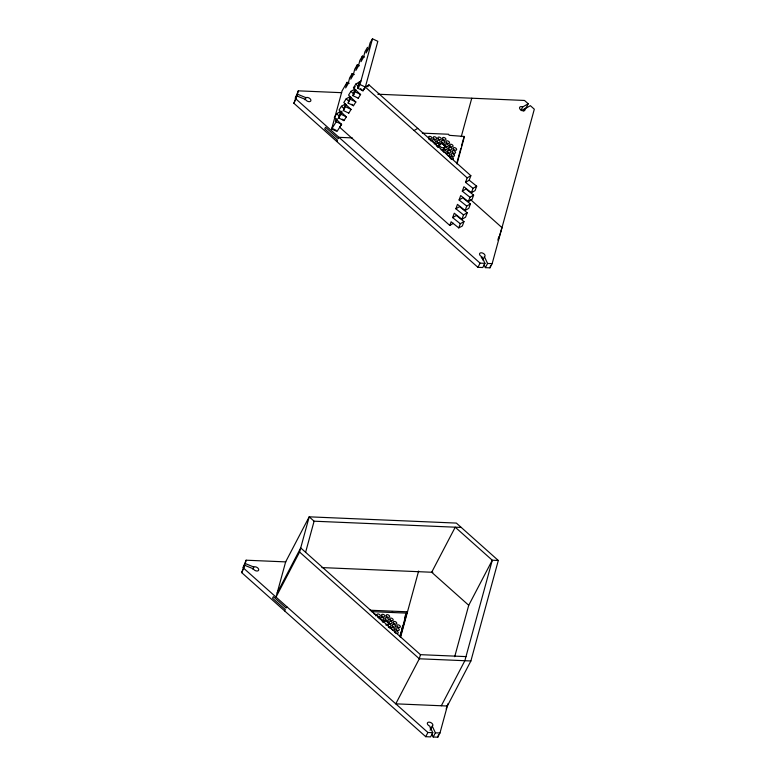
<?xml version="1.0" encoding="UTF-8"?>
<svg xmlns="http://www.w3.org/2000/svg" width="776" height="776" viewBox="0 0 776 776"><rect width="100%" height="100%" fill="white"/><g stroke="black" fill="none" stroke-linecap="round" stroke-linejoin="round"><path stroke-width="1.16" d="M349.21 83.313L347.076 82.304L345.66 87.921L348.211 83.556L349.627 77.93L352.178 73.565L354.312 74.574M352.178 73.565L350.762 79.181L353.313 74.816L354.729 69.19L357.28 64.825L359.414 65.834M357.28 64.825L355.864 70.441L358.415 66.076L359.831 60.45L362.382 56.085L364.516 57.094M362.382 56.085L360.976 61.702L363.527 57.337L364.933 51.72L367.485 47.346L366.078 52.972L368.629 48.597L370.036 42.981L372.48 38.8L377.825 41.332L365.341 87.058L362.945 90.889L360.578 88.609M377.805 94.216L524.498 100.453L528.233 103.78L522.733 106.923A2.978 1.814 27.6 0 0 519.532 107.942A2.978 1.814 27.6 0 0 522.83 110.803A2.978 1.814 27.6 0 0 524.886 108.795L530.357 105.672L534.315 109.193L492.159 263.656L489.966 267.846L485.378 267.642L487.57 263.452L484.447 256.769A2.978 1.814 27.6 0 0 483.632 253.597A2.978 1.814 27.6 0 0 479.675 253.49A2.978 1.814 27.6 0 0 481.857 256.701L484.961 263.345L482.769 267.536L477.909 267.332L293.881 103.266L296.927 95.943L305.55 99.474A2.978 1.814 27.6 0 0 309.566 101.646A2.978 1.814 27.6 0 0 310.225 98.891A2.978 1.814 27.6 0 0 305.977 97.679L297.412 94.158L298.314 90.841L341.673 92.683M293.881 103.266L296.927 95.943M337.182 118.621L336.27 121.735L341.615 124.267L337.007 131.484L331.662 128.952L342.051 90.899L347.076 82.304M364.885 87.775L362.993 90.734L357.649 88.202L359.996 84.526L372.48 38.8M447.975 703.687L439.973 733.01L437.78 737.2L433.192 737.006L435.385 732.816L432.261 726.132A2.978 1.814 27.6 0 0 431.446 722.951A2.978 1.814 27.6 0 0 427.479 722.844A2.978 1.814 27.6 0 0 429.671 726.064L432.775 732.699L430.583 736.89L425.723 736.686L241.685 572.62L244.731 565.297L253.364 568.837A2.978 1.814 27.6 0 0 257.37 571A2.978 1.814 27.6 0 0 258.039 568.245A2.978 1.814 27.6 0 0 253.791 567.033L245.226 563.522L246.128 560.204L285.869 561.892M241.685 572.62L244.731 565.297M461.254 527.447L314.096 521.2L309.197 516.826L285.646 561.882L276.033 597.093L299.584 552.046L309.197 516.826L456.356 523.082L498.308 560.485L470.886 660.977L447.335 706.024L395.76 703.832L419.321 658.785L420.437 654.663L300.71 547.924L277.158 592.98M305.608 552.299L314.096 521.2M461.274 136.634L471.76 98.212M456.783 163.251L460.837 148.361M461.468 146.072L463.34 139.195M456.977 163.969L464.475 136.479L449.139 135.305L448.664 134.248L422.309 133.132M489.966 267.846L490.607 265.518M497.852 240.143L498.735 236.932M498.677 238.571L501.985 227.63L470.46 199.519M400.076 635.408L401.017 631.945M401.648 629.627L402.599 626.154M404.703 618.191L405.654 614.708M400.047 636.456L406.702 612.099M400.261 637.125L406.886 612.836M400.561 637.222L418.623 571.049M454.697 656.69L468.733 605.28L492.285 560.233L498.308 560.485M437.78 737.2L438.411 734.872M446.2 708.992L447.073 705.791M343.991 120.542L338.646 118.01L340.47 111.773M338.646 118.01L341.023 114.285L341.935 111.162M348.744 113.092L343.399 110.561L345.223 104.323M343.399 110.561L346.377 104.75M353.487 105.643L348.143 103.111L349.976 96.864M348.143 103.111L351.13 97.301M358.24 98.193L352.896 95.661L354.729 89.415M352.896 95.661L355.883 89.851M357.649 88.202L359.482 81.965L360.966 80.966M340.373 111.56L336.687 113.713L334.32 117.438L341.566 124.422L339.626 127.225L449.789 225.438L451.118 221.791L458.761 227.901L462.36 225.981L463.97 221.577L456.337 215.466L452.65 217.61L460.284 223.721L463.97 221.577M452.65 217.61L454.261 213.206L461.895 219.317L465.581 217.164L467.191 212.76L459.547 206.649L455.871 208.792L463.505 214.904L467.191 212.76M455.871 208.792L457.471 204.379L465.115 210.49L468.801 208.346L470.411 203.942L462.768 197.831L459.082 199.975L466.725 206.086L470.411 203.942M459.082 199.975L460.692 195.562L468.335 201.673L472.021 199.529L473.632 195.115L465.988 189.004L462.302 191.158L469.946 197.269L473.632 195.115M462.302 191.158L463.912 186.744L471.391 192.739L475.077 190.586L476.687 186.182L469.208 180.187L465.522 182.341L473.001 188.326L476.687 186.182M465.522 182.341L467.162 177.849L470.848 175.696L368.959 84.865L365.273 87.019L359.996 84.526M469.208 180.187L470.848 175.696M471.391 192.739L473.001 188.326M458.761 227.901L460.284 223.721M461.895 219.317L463.505 214.904M465.115 210.49L466.725 206.086M468.335 201.673L469.946 197.269M335.319 121.182L336.25 119.281M298.314 90.841L295.22 98.348L297.412 94.158M304.89 99.774L305.977 97.679M336.794 141.523L337.473 140.214L324.737 128.855L325.551 127.283L338.297 138.642L338.986 137.333L352.255 137.895M463.65 138.05L464.475 136.479M246.128 560.204L243.034 567.712L245.226 563.522M252.695 569.128L253.791 567.033M521.094 110.066L522.733 106.923M523.79 110.89L524.886 108.795M528.233 103.78L526.041 107.971L521.462 110.59M284.608 610.887L285.287 609.577L272.551 598.209L273.365 596.637L286.111 608.006L286.8 606.696M477.909 267.332L480.101 263.142L484.961 263.345M482.798 259.921L484.447 256.769M405.305 616.008L405.984 614.699M441.311 705.772L464.863 660.715L492.285 560.233L455.231 527.195L431.679 572.252L468.733 605.28M425.723 736.686L427.915 732.495L432.775 732.699M430.069 730.323L432.261 726.132M367.795 86.805L368.959 84.865M363.973 89.201L365.389 86.873M345.126 104.11L341.44 106.254L339.063 109.979L346.309 116.972M349.879 96.66L346.193 98.804L343.816 102.529L351.062 109.523M354.632 89.211L350.946 91.355L348.57 95.079L355.815 102.073M360.568 94.623L353.468 87.775L355.845 84.05L359.53 81.907L358.337 83.769L359.482 81.965M331.662 128.952L336.27 121.735M348.686 113.248L351.111 109.367L345.776 106.836M358.192 98.348L360.617 94.459L355.272 91.937M353.468 87.775L355.311 86.708M414.083 130.533L417.769 128.389M449.789 225.438L453.475 223.294M487.57 263.452L492.159 263.656M321.904 567.586L432.882 572.3M370.074 610.227L407.497 611.818L406.808 613.127L371.248 611.614M420.437 654.663L465.988 656.603M470.886 660.977L419.321 658.785L299.584 552.046M435.385 732.816L439.973 733.01M350.519 99.386L355.864 101.918L353.439 105.798L351.829 104.246M341.023 114.285L346.368 116.817L343.933 120.697L342.323 119.145M331.856 128.263L336.124 130.29M365.273 87.019L467.162 177.849M296.063 99.076L480.101 263.142M243.877 568.43L427.915 732.495M355.845 84.05L358.997 87.096M350.946 91.355L354.166 94.459M346.193 98.804L348.608 101.132M341.44 106.254L343.855 108.591M336.687 113.713L339.102 116.041M484.04 264.781L485.378 267.642M431.854 734.144L433.192 737.006M392.365 611.478L392.831 612.536M430.156 727.975A2.978 1.814 27.6 0 1 430.67 729.071M383.014 622.148A2.988 1.824 27.6 0 1 385.798 621.013A2.988 1.824 27.6 0 1 388.572 623.797A2.988 1.824 27.6 0 1 385.788 624.932M390.706 621.023A1.862 1.135 27.6 0 1 391.114 621.295M385.177 620.334A1.862 1.135 27.6 0 1 385.623 620.46M382.054 617.085A1.862 1.135 27.6 0 1 382.49 617.279M384.139 621.139A1.862 1.135 27.6 0 1 386.147 620.965A1.862 1.135 27.6 0 1 387.496 622.672M373.692 613.612A1.862 1.135 27.6 0 1 375.613 615.814M388.223 624.156A1.862 1.135 27.6 0 1 391.017 625.621A1.862 1.135 27.6 0 1 389.028 626.542A1.862 1.135 27.6 0 1 387.922 624.302M388.427 627.28A1.862 1.135 27.6 0 1 388.873 627.483M389.271 627.755A1.862 1.135 27.6 0 1 389.6 628.065M377.718 617.124A1.862 1.135 27.6 0 1 379.289 618.918M381.288 620.509A1.862 1.135 27.6 0 1 382.84 621.983M391.337 628.861A1.862 1.135 27.6 0 1 392.918 627.6A1.862 1.135 27.6 0 1 394.48 629.802A1.862 1.135 27.6 0 1 391.579 629.2M443.406 147.585A2.988 1.824 27.6 0 1 441.001 149.797M438.314 147.547A2.988 1.824 27.6 0 1 439.614 145.733M453.475 153.871A1.862 1.135 27.6 0 1 453.815 154.191M449.682 146.868A1.862 1.135 27.6 0 1 450.138 146.984M449.061 150.02A1.862 1.135 27.6 0 1 449.508 150.214M447.995 153.037A1.862 1.135 27.6 0 1 448.441 153.241M446.569 143.599A1.862 1.135 27.6 0 1 447.412 144.064M445.938 146.829A1.862 1.135 27.6 0 1 446.345 147.091M444.871 149.846A1.862 1.135 27.6 0 1 445.269 150.117A1.862 1.135 27.6 0 0 445.211 149.768M437.286 142.871A1.862 1.135 27.6 0 1 437.732 143.075M436.655 146.111A1.862 1.135 27.6 0 1 437.063 146.373M428.624 139.011A1.862 1.135 27.6 0 1 429.516 139.331M446.569 154.657A1.862 1.135 27.6 0 1 447.694 153.299A1.862 1.135 27.6 0 1 449.867 155.025A1.862 1.135 27.6 0 1 447.985 155.792M440.361 144.52A1.862 1.135 27.6 0 1 440.341 144.191M440.438 143.909A1.862 1.135 27.6 0 1 442.446 143.744A1.862 1.135 27.6 0 1 443.794 145.442M429.38 139.534A1.862 1.135 27.6 0 1 430.932 141.009M450.138 158.052A1.862 1.135 27.6 0 1 451.419 156.713A1.862 1.135 27.6 0 1 453.436 158.634A1.862 1.135 27.6 0 1 451.108 158.973M450.71 158.702A1.862 1.135 27.6 0 1 450.381 158.391M444.221 147.081A1.862 1.135 27.6 0 1 446.976 147.818A1.862 1.135 27.6 0 1 446.365 149.535A1.862 1.135 27.6 0 1 443.93 147.906M434.123 143.706A1.862 1.135 27.6 0 1 434.366 144.055M443.241 151.621A1.862 1.135 27.6 0 1 444.124 149.913A1.862 1.135 27.6 0 1 446.278 151.96A1.862 1.135 27.6 0 1 443.571 151.931M437.363 146.78A1.862 1.135 27.6 0 1 437.693 147.091M449.653 146.965A1.862 1.135 27.6 0 1 449.828 146.722M481.227 257.642A2.978 1.814 27.6 0 1 481.838 258.098M482.342 258.612A2.978 1.814 27.6 0 1 482.856 259.708M385.507 619.403A1.862 1.135 27.6 0 0 388.466 619.927A1.862 1.135 27.6 0 0 386.545 617.725A1.862 1.135 27.6 0 0 385.507 619.403M397.283 626.542A1.862 1.135 27.6 0 0 400.241 627.066A1.862 1.135 27.6 0 0 398.321 624.864A1.862 1.135 27.6 0 0 397.283 626.542M386.574 616.387A1.862 1.135 27.6 0 0 389.533 616.901A1.862 1.135 27.6 0 0 387.612 614.699A1.862 1.135 27.6 0 0 386.574 616.387M377.291 615.659A1.862 1.135 27.6 0 0 380.259 616.183A1.862 1.135 27.6 0 0 378.329 613.981A1.862 1.135 27.6 0 0 377.291 615.659M381.928 616.018A1.862 1.135 27.6 0 0 384.896 616.542A1.862 1.135 27.6 0 0 382.966 614.34A1.862 1.135 27.6 0 0 381.928 616.018M389.077 622.798A1.862 1.135 27.6 0 0 392.035 623.312A1.862 1.135 27.6 0 0 390.115 621.11A1.862 1.135 27.6 0 0 389.077 622.798M380.861 619.044A1.862 1.135 27.6 0 0 383.829 619.568A1.862 1.135 27.6 0 0 381.899 617.366A1.862 1.135 27.6 0 0 380.861 619.044M390.144 619.772A1.862 1.135 27.6 0 0 393.102 620.296A1.862 1.135 27.6 0 0 391.182 618.094A1.862 1.135 27.6 0 0 390.144 619.772M395.149 632.595A1.862 1.135 27.6 0 0 398.107 633.109A1.862 1.135 27.6 0 0 396.187 630.907A1.862 1.135 27.6 0 0 395.149 632.595M393.713 623.157A1.862 1.135 27.6 0 0 396.672 623.681A1.862 1.135 27.6 0 0 394.751 621.479A1.862 1.135 27.6 0 0 393.713 623.157M392.646 626.183A1.862 1.135 27.6 0 0 395.605 626.698A1.862 1.135 27.6 0 0 393.684 624.496A1.862 1.135 27.6 0 0 392.646 626.183M396.216 629.569A1.862 1.135 27.6 0 0 399.174 630.093A1.862 1.135 27.6 0 0 397.254 627.891A1.862 1.135 27.6 0 0 396.216 629.569M439.691 146.014A2.988 1.824 27.6 0 0 444.502 147.44A2.988 1.824 27.6 0 0 442.097 143.793A2.988 1.824 27.6 0 0 439.691 146.014M441.806 142.183A1.862 1.135 27.6 0 0 444.764 142.706A1.862 1.135 27.6 0 0 442.844 140.504A1.862 1.135 27.6 0 0 441.806 142.183M428.953 138.07A1.862 1.135 27.6 0 0 431.922 138.594A1.862 1.135 27.6 0 0 429.991 136.392A1.862 1.135 27.6 0 0 428.953 138.07M453.582 149.322A1.862 1.135 27.6 0 0 456.54 149.836A1.862 1.135 27.6 0 0 454.62 147.634A1.862 1.135 27.6 0 0 453.582 149.322M442.873 139.156A1.862 1.135 27.6 0 0 445.831 139.68A1.862 1.135 27.6 0 0 443.911 137.478A1.862 1.135 27.6 0 0 442.873 139.156M433.59 138.429A1.862 1.135 27.6 0 0 436.558 138.952A1.862 1.135 27.6 0 0 434.628 136.751A1.862 1.135 27.6 0 0 433.59 138.429M438.236 138.797A1.862 1.135 27.6 0 0 441.195 139.321A1.862 1.135 27.6 0 0 439.274 137.119A1.862 1.135 27.6 0 0 438.236 138.797M445.375 145.568A1.862 1.135 27.6 0 0 448.334 146.092A1.862 1.135 27.6 0 0 446.413 143.89A1.862 1.135 27.6 0 0 445.375 145.568M437.169 141.824A1.862 1.135 27.6 0 0 440.128 142.338A1.862 1.135 27.6 0 0 438.207 140.136A1.862 1.135 27.6 0 0 437.169 141.824M446.442 142.541A1.862 1.135 27.6 0 0 449.401 143.065A1.862 1.135 27.6 0 0 447.48 140.863A1.862 1.135 27.6 0 0 446.442 142.541M451.448 155.365A1.862 1.135 27.6 0 0 454.406 155.889A1.862 1.135 27.6 0 0 452.486 153.687A1.862 1.135 27.6 0 0 451.448 155.365M450.012 145.936A1.862 1.135 27.6 0 0 452.971 146.451A1.862 1.135 27.6 0 0 451.05 144.249A1.862 1.135 27.6 0 0 450.012 145.936M448.945 148.953A1.862 1.135 27.6 0 0 451.904 149.477A1.862 1.135 27.6 0 0 449.983 147.275A1.862 1.135 27.6 0 0 448.945 148.953M432.523 141.455A1.862 1.135 27.6 0 0 435.491 141.979A1.862 1.135 27.6 0 0 433.561 139.777A1.862 1.135 27.6 0 0 432.523 141.455M452.515 152.339A1.862 1.135 27.6 0 0 455.473 152.862A1.862 1.135 27.6 0 0 453.553 150.66A1.862 1.135 27.6 0 0 452.515 152.339M436.093 144.84A1.862 1.135 27.6 0 0 439.061 145.364A1.862 1.135 27.6 0 0 437.13 143.162A1.862 1.135 27.6 0 0 436.093 144.84M447.878 151.98A1.862 1.135 27.6 0 0 450.837 152.503A1.862 1.135 27.6 0 0 448.916 150.301A1.862 1.135 27.6 0 0 447.878 151.98"/></g></svg>
